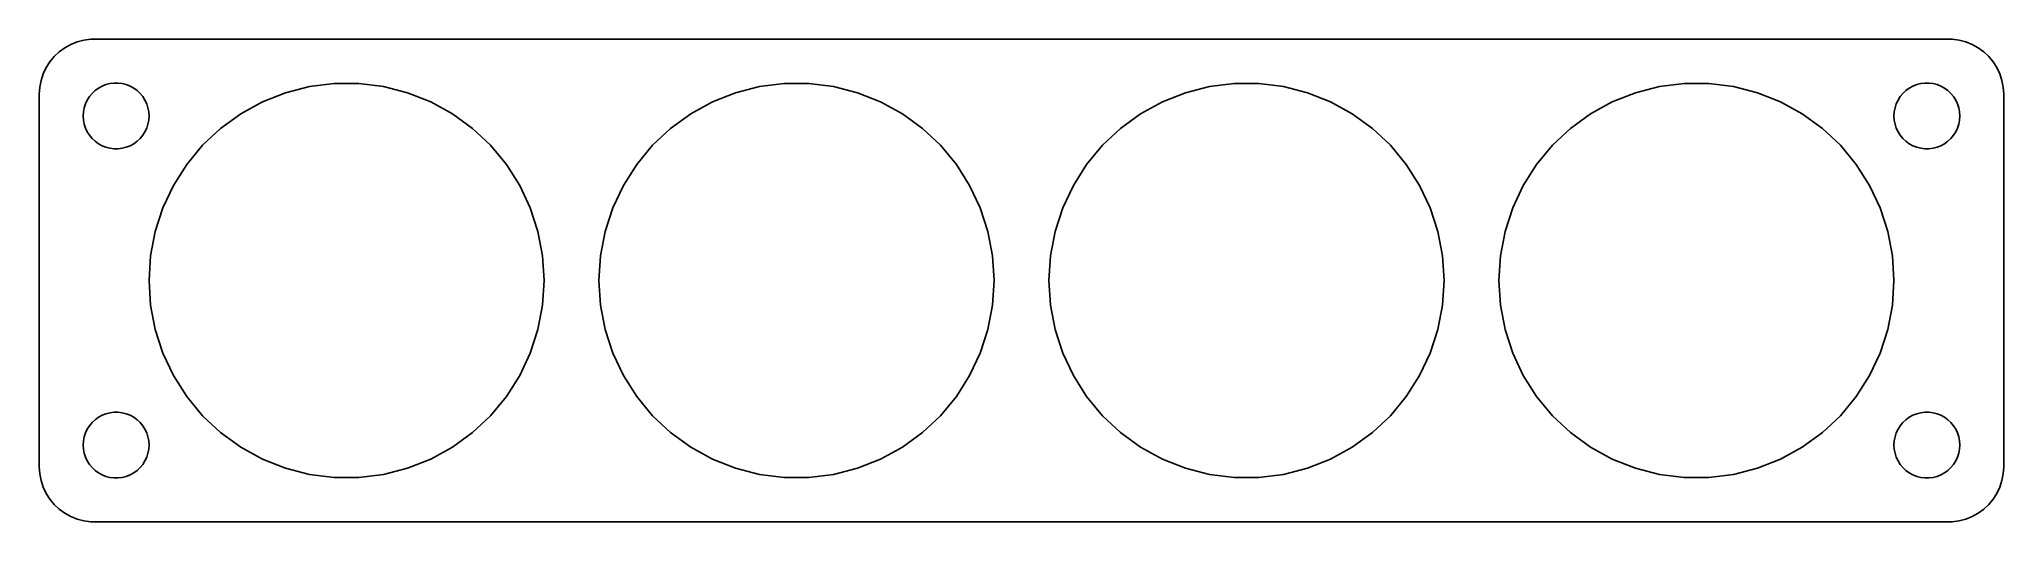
# Model space of a CAD drawing. Header units: metres. Extents: x -90 to 90, y -22 to 22.
import ezdxf

# ---------------------------------------------------------------- set-up
doc = ezdxf.new("R2010")
doc.units = ezdxf.units.M

msp = doc.modelspace()

# ---------------------------------------------------------------- linework, layer by layer
for p, q in [((-86.6289, 21.5241), (-87.1791, 21.2216)), ((-86.0451, 21.7553), (-86.6289, 21.5241)), ((-85.4369, 21.9114), (-86.0451, 21.7553)), ((-84.8139, 21.9901), (-85.4369, 21.9114)), ((84.8139, 21.9901), (-84.8139, 21.9901)), ((85.4369, 21.9114), (84.8139, 21.9901)), ((86.0451, 21.7553), (85.4369, 21.9114)), ((86.6289, 21.5241), (86.0451, 21.7553)), ((87.1791, 21.2216), (86.6289, 21.5241)), ((-88.5451, 19.9389), (-88.8815, 19.4088)), ((-88.1448, 20.4227), (-88.5451, 19.9389)), ((-87.6871, 20.8526), (-88.1448, 20.4227)), ((-87.1791, 21.2216), (-87.6871, 20.8526)), ((87.6871, 20.8526), (87.1791, 21.2216)), ((88.1448, 20.4227), (87.6871, 20.8526)), ((88.5451, 19.9389), (88.1448, 20.4227)), ((88.8815, 19.4088), (88.5451, 19.9389)), ((-89.3429, 18.2434), (-89.4606, 17.6267)), ((-89.1489, 18.8406), (-89.3429, 18.2434)), ((-88.8815, 19.4088), (-89.1489, 18.8406)), ((-83.427, 17.8532), (-83.0621, 17.9469)), ((-83.0621, 17.9469), (-82.6884, 17.9941)), ((-82.6884, 17.9941), (-82.3116, 17.9941)), ((-82.3116, 17.9941), (-81.9379, 17.9469)), ((-81.9379, 17.9469), (-81.573, 17.8532)), ((-64.8729, 17.6812), (-62.6302, 17.9645)), ((-62.6302, 17.9645), (-60.3698, 17.9645)), ((-60.3698, 17.9645), (-58.1271, 17.6812)), ((-23.8729, 17.6812), (-21.6302, 17.9645)), ((-21.6302, 17.9645), (-19.3698, 17.9645)), ((-19.3698, 17.9645), (-17.1271, 17.6812)), ((17.1271, 17.6812), (19.3698, 17.9645)), ((19.3698, 17.9645), (21.6302, 17.9645)), ((21.6302, 17.9645), (23.8729, 17.6812)), ((58.1271, 17.6812), (60.3698, 17.9645)), ((60.3698, 17.9645), (62.6302, 17.9645)), ((62.6302, 17.9645), (64.8729, 17.6812)), ((81.573, 17.8532), (81.9379, 17.9469)), ((81.9379, 17.9469), (82.3116, 17.9941)), ((82.3116, 17.9941), (82.6884, 17.9941)), ((82.6884, 17.9941), (83.0621, 17.9469)), ((83.0621, 17.9469), (83.427, 17.8532)), ((89.1489, 18.8406), (88.8815, 19.4088)), ((89.3429, 18.2434), (89.1489, 18.8406)), ((89.4606, 17.6267), (89.3429, 18.2434)), ((-89.4606, 17.6267), (-89.5, 17)), ((-89.5, 17), (-89.5, -17)), ((-85.2893, 16.1044), (-85.1289, 16.4453)), ((-85.1289, 16.4453), (-84.927, 16.7634)), ((-84.927, 16.7634), (-84.6869, 17.0536)), ((-84.6869, 17.0536), (-84.4123, 17.3115)), ((-84.4123, 17.3115), (-84.1075, 17.533)), ((-84.1075, 17.533), (-83.7773, 17.7145)), ((-83.7773, 17.7145), (-83.427, 17.8532)), ((-81.573, 17.8532), (-81.2227, 17.7145)), ((-81.2227, 17.7145), (-80.8925, 17.533)), ((-80.8925, 17.533), (-80.5877, 17.3115)), ((-80.5877, 17.3115), (-80.3131, 17.0536)), ((-80.3131, 17.0536), (-80.073, 16.7634)), ((-80.073, 16.7634), (-79.8711, 16.4453)), ((-79.8711, 16.4453), (-79.7107, 16.1044)), ((-71.1449, 15.1979), (-69.164, 16.2869)), ((-69.164, 16.2869), (-67.0623, 17.119)), ((-67.0623, 17.119), (-64.8729, 17.6812)), ((-58.1271, 17.6812), (-55.9377, 17.119)), ((-55.9377, 17.119), (-53.836, 16.2869)), ((-53.836, 16.2869), (-51.8551, 15.1979)), ((-30.1449, 15.1979), (-28.164, 16.2869)), ((-28.164, 16.2869), (-26.0623, 17.119)), ((-26.0623, 17.119), (-23.8729, 17.6812)), ((-17.1271, 17.6812), (-14.9377, 17.119)), ((-14.9377, 17.119), (-12.836, 16.2869)), ((-12.836, 16.2869), (-10.8551, 15.1979)), ((10.8551, 15.1979), (12.836, 16.2869)), ((12.836, 16.2869), (14.9377, 17.119)), ((14.9377, 17.119), (17.1271, 17.6812)), ((23.8729, 17.6812), (26.0623, 17.119)), ((26.0623, 17.119), (28.164, 16.2869)), ((28.164, 16.2869), (30.1449, 15.1979)), ((51.8551, 15.1979), (53.836, 16.2869)), ((53.836, 16.2869), (55.9377, 17.119)), ((55.9377, 17.119), (58.1271, 17.6812)), ((64.8729, 17.6812), (67.0623, 17.119)), ((67.0623, 17.119), (69.164, 16.2869)), ((69.164, 16.2869), (71.1449, 15.1979)), ((79.7107, 16.1044), (79.8711, 16.4453)), ((79.8711, 16.4453), (80.073, 16.7634)), ((80.073, 16.7634), (80.3131, 17.0536)), ((80.3131, 17.0536), (80.5877, 17.3115)), ((80.5877, 17.3115), (80.8925, 17.533)), ((80.8925, 17.533), (81.2227, 17.7145)), ((81.2227, 17.7145), (81.573, 17.8532)), ((83.427, 17.8532), (83.7773, 17.7145)), ((83.7773, 17.7145), (84.1075, 17.533)), ((84.1075, 17.533), (84.4123, 17.3115)), ((84.4123, 17.3115), (84.6869, 17.0536)), ((84.6869, 17.0536), (84.927, 16.7634)), ((84.927, 16.7634), (85.1289, 16.4453)), ((85.1289, 16.4453), (85.2893, 16.1044)), ((89.5, 17), (89.4606, 17.6267)), ((89.5, -17), (89.5, 17)), ((-85.5, 15), (-85.4763, 15.376)), ((-85.4763, 14.624), (-85.5, 15)), ((-85.4763, 15.376), (-85.4057, 15.7461)), ((-85.4057, 14.2539), (-85.4763, 14.624)), ((-85.4057, 15.7461), (-85.2893, 16.1044)), ((-79.7107, 16.1044), (-79.5943, 15.7461)), ((-79.5943, 15.7461), (-79.5237, 15.376)), ((-79.5237, 14.624), (-79.5943, 14.2539)), ((-79.5237, 15.376), (-79.5, 15)), ((-79.5, 15), (-79.5237, 14.624)), ((-72.9736, 13.8692), (-71.1449, 15.1979)), ((-51.8551, 15.1979), (-50.0264, 13.8692)), ((-31.9736, 13.8692), (-30.1449, 15.1979)), ((-10.8551, 15.1979), (-9.02637, 13.8692)), ((9.02637, 13.8692), (10.8551, 15.1979)), ((30.1449, 15.1979), (31.9736, 13.8692)), ((50.0264, 13.8692), (51.8551, 15.1979)), ((71.1449, 15.1979), (72.9736, 13.8692)), ((79.5, 15), (79.5237, 15.376)), ((79.5237, 14.624), (79.5, 15)), ((79.5237, 15.376), (79.5943, 15.7461)), ((79.5943, 14.2539), (79.5237, 14.624)), ((79.5943, 15.7461), (79.7107, 16.1044)), ((85.2893, 16.1044), (85.4057, 15.7461)), ((85.4057, 15.7461), (85.4763, 15.376)), ((85.4763, 14.624), (85.4057, 14.2539)), ((85.4763, 15.376), (85.5, 15)), ((85.5, 15), (85.4763, 14.624)), ((-85.2893, 13.8956), (-85.4057, 14.2539)), ((-85.1289, 13.5547), (-85.2893, 13.8956)), ((-84.927, 13.2366), (-85.1289, 13.5547)), ((-84.6869, 12.9464), (-84.927, 13.2366)), ((-84.4123, 12.6884), (-84.6869, 12.9464)), ((-84.1075, 12.467), (-84.4123, 12.6884)), ((-80.5877, 12.6884), (-80.8925, 12.467)), ((-80.3131, 12.9464), (-80.5877, 12.6884)), ((-80.073, 13.2366), (-80.3131, 12.9464)), ((-79.8711, 13.5547), (-80.073, 13.2366)), ((-79.7107, 13.8956), (-79.8711, 13.5547)), ((-79.5943, 14.2539), (-79.7107, 13.8956)), ((-74.6214, 12.3218), (-72.9736, 13.8692)), ((-50.0264, 13.8692), (-48.3786, 12.3218)), ((-33.6214, 12.3218), (-31.9736, 13.8692)), ((-9.02637, 13.8692), (-7.37856, 12.3218)), ((7.37856, 12.3218), (9.02637, 13.8692)), ((31.9736, 13.8692), (33.6214, 12.3218)), ((48.3786, 12.3218), (50.0264, 13.8692)), ((72.9736, 13.8692), (74.6214, 12.3218)), ((79.7107, 13.8956), (79.5943, 14.2539)), ((79.8711, 13.5547), (79.7107, 13.8956)), ((80.073, 13.2366), (79.8711, 13.5547)), ((80.3131, 12.9464), (80.073, 13.2366)), ((80.5877, 12.6884), (80.3131, 12.9464)), ((80.8925, 12.467), (80.5877, 12.6884)), ((84.4123, 12.6884), (84.1075, 12.467)), ((84.6869, 12.9464), (84.4123, 12.6884)), ((84.927, 13.2366), (84.6869, 12.9464)), ((85.1289, 13.5547), (84.927, 13.2366)), ((85.2893, 13.8956), (85.1289, 13.5547)), ((85.4057, 14.2539), (85.2893, 13.8956)), ((-83.7773, 12.2855), (-84.1075, 12.467)), ((-83.427, 12.1468), (-83.7773, 12.2855)), ((-83.0621, 12.0531), (-83.427, 12.1468)), ((-82.6884, 12.0059), (-83.0621, 12.0531)), ((-82.3116, 12.0059), (-82.6884, 12.0059)), ((-81.9379, 12.0531), (-82.3116, 12.0059)), ((-81.573, 12.1468), (-81.9379, 12.0531)), ((-81.2227, 12.2855), (-81.573, 12.1468)), ((-80.8925, 12.467), (-81.2227, 12.2855)), ((-76.0623, 10.5801), (-74.6214, 12.3218)), ((-48.3786, 12.3218), (-46.9377, 10.5801)), ((-35.0623, 10.5801), (-33.6214, 12.3218)), ((-7.37856, 12.3218), (-5.93768, 10.5801)), ((5.93768, 10.5801), (7.37856, 12.3218)), ((33.6214, 12.3218), (35.0623, 10.5801)), ((46.9377, 10.5801), (48.3786, 12.3218)), ((74.6214, 12.3218), (76.0623, 10.5801)), ((81.2227, 12.2855), (80.8925, 12.467)), ((81.573, 12.1468), (81.2227, 12.2855)), ((81.9379, 12.0531), (81.573, 12.1468)), ((82.3116, 12.0059), (81.9379, 12.0531)), ((82.6884, 12.0059), (82.3116, 12.0059)), ((83.0621, 12.0531), (82.6884, 12.0059)), ((83.427, 12.1468), (83.0621, 12.0531)), ((83.7773, 12.2855), (83.427, 12.1468)), ((84.1075, 12.467), (83.7773, 12.2855)), ((-77.2735, 8.67155), (-76.0623, 10.5801)), ((-46.9377, 10.5801), (-45.7265, 8.67155)), ((-36.2735, 8.67155), (-35.0623, 10.5801)), ((-5.93768, 10.5801), (-4.72647, 8.67155)), ((4.72647, 8.67155), (5.93768, 10.5801)), ((35.0623, 10.5801), (36.2735, 8.67155)), ((45.7265, 8.67155), (46.9377, 10.5801)), ((76.0623, 10.5801), (77.2735, 8.67155)), ((-78.236, 6.62624), (-77.2735, 8.67155)), ((-45.7265, 8.67155), (-44.764, 6.62624)), ((-37.236, 6.62624), (-36.2735, 8.67155)), ((-4.72647, 8.67155), (-3.76402, 6.62624)), ((3.76402, 6.62624), (4.72647, 8.67155)), ((36.2735, 8.67155), (37.236, 6.62624)), ((44.764, 6.62624), (45.7265, 8.67155)), ((77.2735, 8.67155), (78.236, 6.62624)), ((-78.9345, 4.47641), (-78.236, 6.62624)), ((-44.764, 6.62624), (-44.0655, 4.47641)), ((-37.9345, 4.47641), (-37.236, 6.62624)), ((-3.76402, 6.62624), (-3.06549, 4.47641)), ((3.06549, 4.47641), (3.76402, 6.62624)), ((37.236, 6.62624), (37.9345, 4.47641)), ((44.0655, 4.47641), (44.764, 6.62624)), ((78.236, 6.62624), (78.9345, 4.47641)), ((-79.3581, 2.256), (-78.9345, 4.47641)), ((-44.0655, 4.47641), (-43.6419, 2.256)), ((-38.3581, 2.256), (-37.9345, 4.47641)), ((-3.06549, 4.47641), (-2.64192, 2.256)), ((2.64192, 2.256), (3.06549, 4.47641)), ((37.9345, 4.47641), (38.3581, 2.256)), ((43.6419, 2.256), (44.0655, 4.47641)), ((78.9345, 4.47641), (79.3581, 2.256)), ((-79.5, 0), (-79.3581, 2.256)), ((-43.6419, 2.256), (-43.5, 0)), ((-38.5, 0), (-38.3581, 2.256)), ((-2.64192, 2.256), (-2.5, 0)), ((2.5, 0), (2.64192, 2.256)), ((38.3581, 2.256), (38.5, 0)), ((43.5, 0), (43.6419, 2.256)), ((79.3581, 2.256), (79.5, 0)), ((-79.3581, -2.256), (-79.5, 0)), ((-43.5, 0), (-43.6419, -2.256)), ((-38.3581, -2.256), (-38.5, 0)), ((-2.5, 0), (-2.64192, -2.256)), ((2.64192, -2.256), (2.5, 0)), ((38.5, 0), (38.3581, -2.256)), ((43.6419, -2.256), (43.5, 0)), ((79.5, 0), (79.3581, -2.256)), ((-78.9345, -4.47641), (-79.3581, -2.256)), ((-43.6419, -2.256), (-44.0655, -4.47641)), ((-37.9345, -4.47641), (-38.3581, -2.256)), ((-2.64192, -2.256), (-3.06549, -4.47641)), ((3.06549, -4.47641), (2.64192, -2.256)), ((38.3581, -2.256), (37.9345, -4.47641)), ((44.0655, -4.47641), (43.6419, -2.256)), ((79.3581, -2.256), (78.9345, -4.47641)), ((-78.236, -6.62624), (-78.9345, -4.47641)), ((-44.0655, -4.47641), (-44.764, -6.62624)), ((-37.236, -6.62624), (-37.9345, -4.47641)), ((-3.06549, -4.47641), (-3.76402, -6.62624)), ((3.76402, -6.62624), (3.06549, -4.47641)), ((37.9345, -4.47641), (37.236, -6.62624)), ((44.764, -6.62624), (44.0655, -4.47641)), ((78.9345, -4.47641), (78.236, -6.62624)), ((-77.2735, -8.67155), (-78.236, -6.62624)), ((-44.764, -6.62624), (-45.7265, -8.67155)), ((-36.2735, -8.67155), (-37.236, -6.62624)), ((-3.76402, -6.62624), (-4.72647, -8.67155)), ((4.72647, -8.67155), (3.76402, -6.62624)), ((37.236, -6.62624), (36.2735, -8.67155)), ((45.7265, -8.67155), (44.764, -6.62624)), ((78.236, -6.62624), (77.2735, -8.67155)), ((-76.0623, -10.5801), (-77.2735, -8.67155)), ((-45.7265, -8.67155), (-46.9377, -10.5801)), ((-35.0623, -10.5801), (-36.2735, -8.67155)), ((-4.72647, -8.67155), (-5.93768, -10.5801)), ((5.93768, -10.5801), (4.72647, -8.67155)), ((36.2735, -8.67155), (35.0623, -10.5801)), ((46.9377, -10.5801), (45.7265, -8.67155)), ((77.2735, -8.67155), (76.0623, -10.5801)), ((-74.6214, -12.3218), (-76.0623, -10.5801)), ((-46.9377, -10.5801), (-48.3786, -12.3218)), ((-33.6214, -12.3218), (-35.0623, -10.5801)), ((-5.93768, -10.5801), (-7.37856, -12.3218)), ((7.37856, -12.3218), (5.93768, -10.5801)), ((35.0623, -10.5801), (33.6214, -12.3218)), ((48.3786, -12.3218), (46.9377, -10.5801)), ((76.0623, -10.5801), (74.6214, -12.3218)), ((-84.4123, -12.6884), (-84.1075, -12.467)), ((-84.1075, -12.467), (-83.7773, -12.2855)), ((-83.7773, -12.2855), (-83.427, -12.1468)), ((-83.427, -12.1468), (-83.0621, -12.0531)), ((-83.0621, -12.0531), (-82.6884, -12.0059)), ((-82.6884, -12.0059), (-82.3116, -12.0059)), ((-82.3116, -12.0059), (-81.9379, -12.0531)), ((-81.9379, -12.0531), (-81.573, -12.1468)), ((-81.573, -12.1468), (-81.2227, -12.2855)), ((-81.2227, -12.2855), (-80.8925, -12.467)), ((-80.8925, -12.467), (-80.5877, -12.6884)), ((-72.9736, -13.8692), (-74.6214, -12.3218)), ((-48.3786, -12.3218), (-50.0264, -13.8692)), ((-31.9736, -13.8692), (-33.6214, -12.3218)), ((-7.37856, -12.3218), (-9.02637, -13.8692)), ((9.02637, -13.8692), (7.37856, -12.3218)), ((33.6214, -12.3218), (31.9736, -13.8692)), ((50.0264, -13.8692), (48.3786, -12.3218)), ((74.6214, -12.3218), (72.9736, -13.8692)), ((80.5877, -12.6884), (80.8925, -12.467)), ((80.8925, -12.467), (81.2227, -12.2855)), ((81.2227, -12.2855), (81.573, -12.1468)), ((81.573, -12.1468), (81.9379, -12.0531)), ((81.9379, -12.0531), (82.3116, -12.0059)), ((82.3116, -12.0059), (82.6884, -12.0059)), ((82.6884, -12.0059), (83.0621, -12.0531)), ((83.0621, -12.0531), (83.427, -12.1468)), ((83.427, -12.1468), (83.7773, -12.2855)), ((83.7773, -12.2855), (84.1075, -12.467)), ((84.1075, -12.467), (84.4123, -12.6884)), ((-85.4763, -14.624), (-85.4057, -14.2539)), ((-85.4057, -14.2539), (-85.2893, -13.8956)), ((-85.2893, -13.8956), (-85.1289, -13.5547)), ((-85.1289, -13.5547), (-84.927, -13.2366)), ((-84.927, -13.2366), (-84.6869, -12.9464)), ((-84.6869, -12.9464), (-84.4123, -12.6884)), ((-80.5877, -12.6884), (-80.3131, -12.9464)), ((-80.3131, -12.9464), (-80.073, -13.2366)), ((-80.073, -13.2366), (-79.8711, -13.5547)), ((-79.8711, -13.5547), (-79.7107, -13.8956)), ((-79.7107, -13.8956), (-79.5943, -14.2539)), ((-79.5943, -14.2539), (-79.5237, -14.624)), ((-71.1449, -15.1979), (-72.9736, -13.8692)), ((-50.0264, -13.8692), (-51.8551, -15.1979)), ((-30.1449, -15.1979), (-31.9736, -13.8692)), ((-9.02637, -13.8692), (-10.8551, -15.1979)), ((10.8551, -15.1979), (9.02637, -13.8692)), ((31.9736, -13.8692), (30.1449, -15.1979)), ((51.8551, -15.1979), (50.0264, -13.8692)), ((72.9736, -13.8692), (71.1449, -15.1979)), ((79.5237, -14.624), (79.5943, -14.2539)), ((79.5943, -14.2539), (79.7107, -13.8956)), ((79.7107, -13.8956), (79.8711, -13.5547)), ((79.8711, -13.5547), (80.073, -13.2366)), ((80.073, -13.2366), (80.3131, -12.9464)), ((80.3131, -12.9464), (80.5877, -12.6884)), ((84.4123, -12.6884), (84.6869, -12.9464)), ((84.6869, -12.9464), (84.927, -13.2366)), ((84.927, -13.2366), (85.1289, -13.5547)), ((85.1289, -13.5547), (85.2893, -13.8956)), ((85.2893, -13.8956), (85.4057, -14.2539)), ((85.4057, -14.2539), (85.4763, -14.624)), ((-85.5, -15), (-85.4763, -14.624)), ((-85.4763, -15.376), (-85.5, -15)), ((-85.4057, -15.7461), (-85.4763, -15.376)), ((-85.2893, -16.1044), (-85.4057, -15.7461)), ((-85.1289, -16.4453), (-85.2893, -16.1044)), ((-79.7107, -16.1044), (-79.8711, -16.4453)), ((-79.5943, -15.7461), (-79.7107, -16.1044)), ((-79.5237, -15.376), (-79.5943, -15.7461)), ((-79.5237, -14.624), (-79.5, -15)), ((-79.5, -15), (-79.5237, -15.376)), ((-69.164, -16.2869), (-71.1449, -15.1979)), ((-51.8551, -15.1979), (-53.836, -16.2869)), ((-28.164, -16.2869), (-30.1449, -15.1979)), ((-10.8551, -15.1979), (-12.836, -16.2869)), ((12.836, -16.2869), (10.8551, -15.1979)), ((30.1449, -15.1979), (28.164, -16.2869)), ((53.836, -16.2869), (51.8551, -15.1979)), ((71.1449, -15.1979), (69.164, -16.2869)), ((79.5, -15), (79.5237, -14.624)), ((79.5237, -15.376), (79.5, -15)), ((79.5943, -15.7461), (79.5237, -15.376)), ((79.7107, -16.1044), (79.5943, -15.7461)), ((79.8711, -16.4453), (79.7107, -16.1044)), ((85.2893, -16.1044), (85.1289, -16.4453)), ((85.4057, -15.7461), (85.2893, -16.1044)), ((85.4763, -15.376), (85.4057, -15.7461)), ((85.4763, -14.624), (85.5, -15)), ((85.5, -15), (85.4763, -15.376)), ((-89.5, -17), (-89.4606, -17.6267)), ((-89.4606, -17.6267), (-89.3429, -18.2434)), ((-84.927, -16.7634), (-85.1289, -16.4453)), ((-84.6869, -17.0536), (-84.927, -16.7634)), ((-84.4123, -17.3115), (-84.6869, -17.0536)), ((-84.1075, -17.533), (-84.4123, -17.3115)), ((-83.7773, -17.7145), (-84.1075, -17.533)), ((-83.427, -17.8532), (-83.7773, -17.7145)), ((-83.0621, -17.9469), (-83.427, -17.8532)), ((-81.573, -17.8532), (-81.9379, -17.9469)), ((-81.2227, -17.7145), (-81.573, -17.8532)), ((-80.8925, -17.533), (-81.2227, -17.7145)), ((-80.5877, -17.3115), (-80.8925, -17.533)), ((-80.3131, -17.0536), (-80.5877, -17.3115)), ((-80.073, -16.7634), (-80.3131, -17.0536)), ((-79.8711, -16.4453), (-80.073, -16.7634)), ((-67.0623, -17.119), (-69.164, -16.2869)), ((-64.8729, -17.6812), (-67.0623, -17.119)), ((-62.6302, -17.9645), (-64.8729, -17.6812)), ((-58.1271, -17.6812), (-60.3698, -17.9645)), ((-55.9377, -17.119), (-58.1271, -17.6812)), ((-53.836, -16.2869), (-55.9377, -17.119)), ((-26.0623, -17.119), (-28.164, -16.2869)), ((-23.8729, -17.6812), (-26.0623, -17.119)), ((-21.6302, -17.9645), (-23.8729, -17.6812)), ((-17.1271, -17.6812), (-19.3698, -17.9645)), ((-14.9377, -17.119), (-17.1271, -17.6812)), ((-12.836, -16.2869), (-14.9377, -17.119)), ((14.9377, -17.119), (12.836, -16.2869)), ((17.1271, -17.6812), (14.9377, -17.119)), ((19.3698, -17.9645), (17.1271, -17.6812)), ((23.8729, -17.6812), (21.6302, -17.9645)), ((26.0623, -17.119), (23.8729, -17.6812)), ((28.164, -16.2869), (26.0623, -17.119)), ((55.9377, -17.119), (53.836, -16.2869)), ((58.1271, -17.6812), (55.9377, -17.119)), ((60.3698, -17.9645), (58.1271, -17.6812)), ((64.8729, -17.6812), (62.6302, -17.9645)), ((67.0623, -17.119), (64.8729, -17.6812)), ((69.164, -16.2869), (67.0623, -17.119)), ((80.073, -16.7634), (79.8711, -16.4453)), ((80.3131, -17.0536), (80.073, -16.7634)), ((80.5877, -17.3115), (80.3131, -17.0536)), ((80.8925, -17.533), (80.5877, -17.3115)), ((81.2227, -17.7145), (80.8925, -17.533)), ((81.573, -17.8532), (81.2227, -17.7145)), ((81.9379, -17.9469), (81.573, -17.8532)), ((83.427, -17.8532), (83.0621, -17.9469)), ((83.7773, -17.7145), (83.427, -17.8532)), ((84.1075, -17.533), (83.7773, -17.7145)), ((84.4123, -17.3115), (84.1075, -17.533)), ((84.6869, -17.0536), (84.4123, -17.3115)), ((84.927, -16.7634), (84.6869, -17.0536)), ((85.1289, -16.4453), (84.927, -16.7634)), ((89.3429, -18.2434), (89.4606, -17.6267)), ((89.4606, -17.6267), (89.5, -17)), ((-89.3429, -18.2434), (-89.1489, -18.8406)), ((-89.1489, -18.8406), (-88.8815, -19.4088)), ((-88.8815, -19.4088), (-88.5451, -19.9389)), ((-82.6884, -17.9941), (-83.0621, -17.9469)), ((-82.3116, -17.9941), (-82.6884, -17.9941)), ((-81.9379, -17.9469), (-82.3116, -17.9941)), ((-60.3698, -17.9645), (-62.6302, -17.9645)), ((-19.3698, -17.9645), (-21.6302, -17.9645)), ((21.6302, -17.9645), (19.3698, -17.9645)), ((62.6302, -17.9645), (60.3698, -17.9645)), ((82.3116, -17.9941), (81.9379, -17.9469)), ((82.6884, -17.9941), (82.3116, -17.9941)), ((83.0621, -17.9469), (82.6884, -17.9941)), ((88.5451, -19.9389), (88.8815, -19.4088)), ((88.8815, -19.4088), (89.1489, -18.8406)), ((89.1489, -18.8406), (89.3429, -18.2434)), ((-88.5451, -19.9389), (-88.1448, -20.4227)), ((-88.1448, -20.4227), (-87.6871, -20.8526)), ((-87.6871, -20.8526), (-87.1791, -21.2216)), ((-87.1791, -21.2216), (-86.6289, -21.5241)), ((86.6289, -21.5241), (87.1791, -21.2216)), ((87.1791, -21.2216), (87.6871, -20.8526)), ((87.6871, -20.8526), (88.1448, -20.4227)), ((88.1448, -20.4227), (88.5451, -19.9389)), ((-86.6289, -21.5241), (-86.0451, -21.7553)), ((-86.0451, -21.7553), (-85.4369, -21.9114)), ((-85.4369, -21.9114), (-84.8139, -21.9901)), ((-84.8139, -21.9901), (84.8139, -21.9901)), ((84.8139, -21.9901), (85.4369, -21.9114)), ((85.4369, -21.9114), (86.0451, -21.7553)), ((86.0451, -21.7553), (86.6289, -21.5241))]:
    msp.add_line(p, q)

doc.saveas('drawing.dxf')
